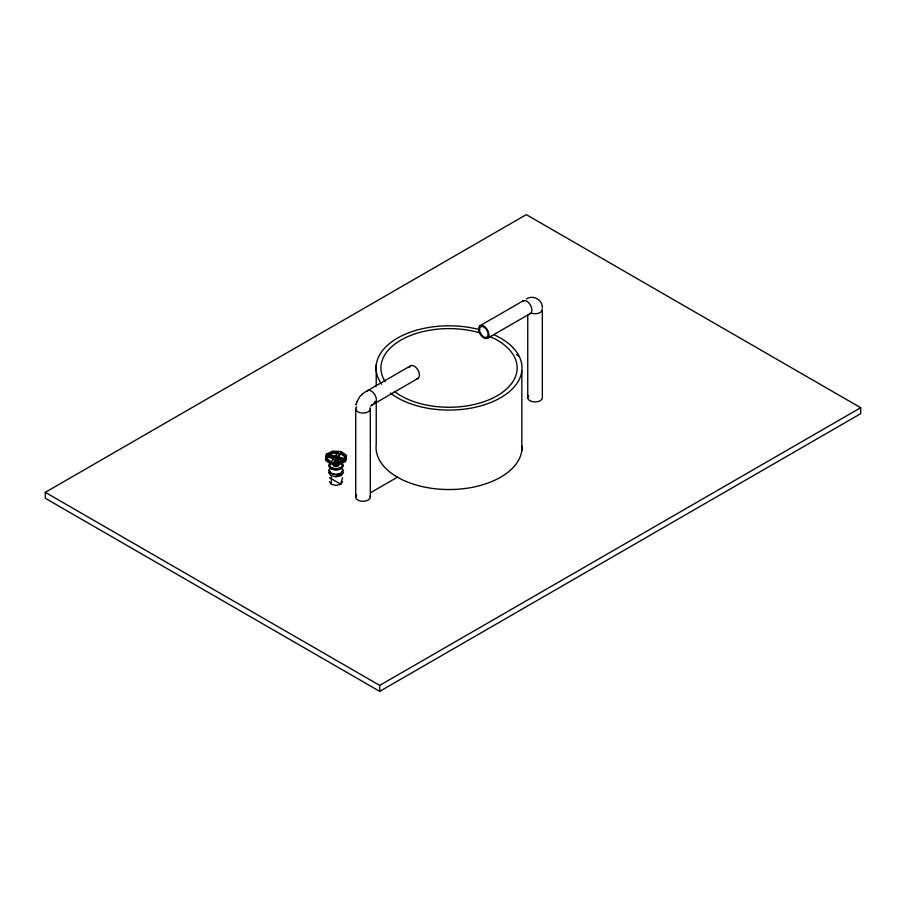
<?xml version="1.0" encoding="UTF-8"?>
<svg xmlns="http://www.w3.org/2000/svg" width="906" height="906" viewBox="0 0 906 906"><rect width="100%" height="100%" fill="white"/><g stroke="black" fill="none" stroke-linecap="round" stroke-linejoin="round"><path stroke-width="1.36" d="M326.341 455.525L325.548 460.339L330.894 464.065L339.229 464.529L345.684 461.448L346.477 456.624M327.394 455.809L326.907 458.764L331.37 461.867L333.872 458.379L332.989 457.145L327.394 455.809L326.907 460.101M356.873 401.89L359.829 396.579L364.291 392.547L410.633 365.786M356.217 404.11L355.99 404.869L356.987 401.505M342.581 477.768L340.656 484.144L329.512 477.7M370.848 406.216L371.992 404.789L371.449 405.367L417.938 378.425M330.18 463.125L328.765 465.095L331.37 468.674M336.013 456.737L336.013 455.39L338.334 452.162L333.215 451.89L327.825 454.461L327.825 455.797M330.724 463.317L329.444 465.095L331.37 467.779L336.013 468.889L340.656 467.779L342.581 465.095L341.302 463.317M344.201 459.829L338.153 458.379L336.013 458.889L333.702 462.117L338.81 462.4L344.201 459.829L344.201 461.165M338.153 455.911L340.667 452.411L345.118 455.525L344.631 458.481L339.048 457.145L338.153 455.911L338.153 457.247L340.667 453.759L340.667 452.411M329.965 468.504L328.504 470.554L330.701 473.623L336.013 474.891L341.335 473.623L343.533 470.554L342.06 468.504M334.473 462.388L336.013 458.889M334.065 463.26L333.249 464.382L334.065 465.514L336.013 465.978L337.972 465.514L338.787 464.382M334.065 463.974L333.249 465.095L334.065 466.228L336.013 466.692L337.972 466.228L338.787 465.095M334.858 463.713L334.371 464.382L336.013 465.333L337.655 464.382M343.261 465.99L341.143 468.957L336.013 470.18L330.894 468.957L328.765 465.99M342.581 470.554L340.656 473.238L336.013 474.348L331.37 473.238L329.444 470.554M343.533 472.513L341.335 475.582L336.013 476.862L330.701 475.582L328.504 472.513M342.581 481.641L340.656 484.314L336.013 485.423L331.37 484.314L329.444 481.641M361.709 394.608L362.241 394.042M45.3 492.332L526.284 214.631L860.7 407.711L860.7 413.668L379.716 691.369L45.3 498.289L45.3 492.332L379.716 685.4L860.7 407.711M480.135 325.662L523.147 300.837M487.439 338.3L530.44 313.476M370.633 492.66L397.587 477.1M328.901 455.288L333.215 453.226L337.055 453.442M526.477 298.912C533.226 294.484 542.807 300.011 542.343 308.074M336.013 455.39L333.872 455.911L327.825 454.461M336.013 460.237L338.153 459.727L343 460.882M337.179 469.512L339.501 468.957M336.013 476.307L340.656 475.197M334.189 452.524L336.975 452.672M333.702 463.464L336.262 463.6M327.394 457.145L332.989 458.481L333.872 459.727M337.292 461.222L341.143 462.139L343.261 465.095L341.143 468.062L336.013 469.285L330.894 468.062M337.179 461.584L340.656 462.422M332.536 468.957L334.858 469.512M516.375 354.473L518.504 355.967M340.667 453.759L345.118 456.873M527.745 315.141L527.745 397.734M521.845 370.871L521.845 450.327M379.716 685.4L379.716 691.369M376.228 365.005L376.228 385.911M376.228 401.245L376.228 444.461A72.99 42.14 0 0 0 447.53 489.523A72.99 42.14 0 0 0 521.992 446.205M370.328 408.855L370.328 497.054M355.73 408.855L355.73 497.054M339.048 457.145L339.048 458.481M338.334 452.162L338.334 453.51M338.153 458.379L338.153 459.727M332.989 457.145L332.989 458.481M331.37 477.224L331.37 484.314M375.005 401.573A6.082 3.511 60 0 1 374.325 402.207M370.078 407.768A7.293 4.213 0 0 1 362.072 413.034A7.293 4.213 0 0 1 356.704 406.749M409.297 367.689A7.293 4.213 60 0 1 417.428 369.195A7.293 4.213 60 0 1 416.862 378.753M366.817 391.381A7.293 4.213 60 0 1 374.925 394.835A7.293 4.213 60 0 1 373.861 403.589M370.078 495.956A7.293 4.213 0 0 1 362.072 501.233A7.293 4.213 0 0 1 356.704 494.948M531.403 313.182A7.293 4.213 0 0 0 542.343 309.535L542.343 397.734A7.293 4.213 0 0 1 533.158 401.8A7.293 4.213 0 0 1 528.73 395.628M522.32 301.596A7.293 4.213 60 0 1 530.44 305.05A7.293 4.213 60 0 1 529.376 313.804M489.75 336.409A68.12 39.332 0 0 1 497.122 395.786A68.12 39.332 0 0 1 394.291 391.347M385.186 381.641A68.12 39.332 0 0 1 404.053 338.402A68.12 39.332 0 0 1 480.758 333.136M493.691 334.608A72.99 42.14 0 0 1 500.101 398.04A72.99 42.14 0 0 1 390.384 393.011M381.698 384.189A72.99 42.14 0 0 1 398.368 337.61A72.99 42.14 0 0 1 479.591 329.671M326.341 454.189L325.548 459.002L330.894 462.728L339.229 463.181L345.684 460.101L346.477 455.288L341.143 451.562L332.796 451.097L326.341 454.189M334.858 456.477L334.858 457.813L337.655 457.145L334.858 456.477M479.489 329.501A6.082 3.511 60 0 0 485.933 337.53A6.082 3.511 60 0 0 485.933 328.923A6.082 3.511 60 0 0 479.489 329.501M478.628 329.003A7.293 4.213 60 0 0 486.363 338.629A7.293 4.213 60 0 0 486.363 328.312A7.293 4.213 60 0 0 478.628 329.003"/></g></svg>
